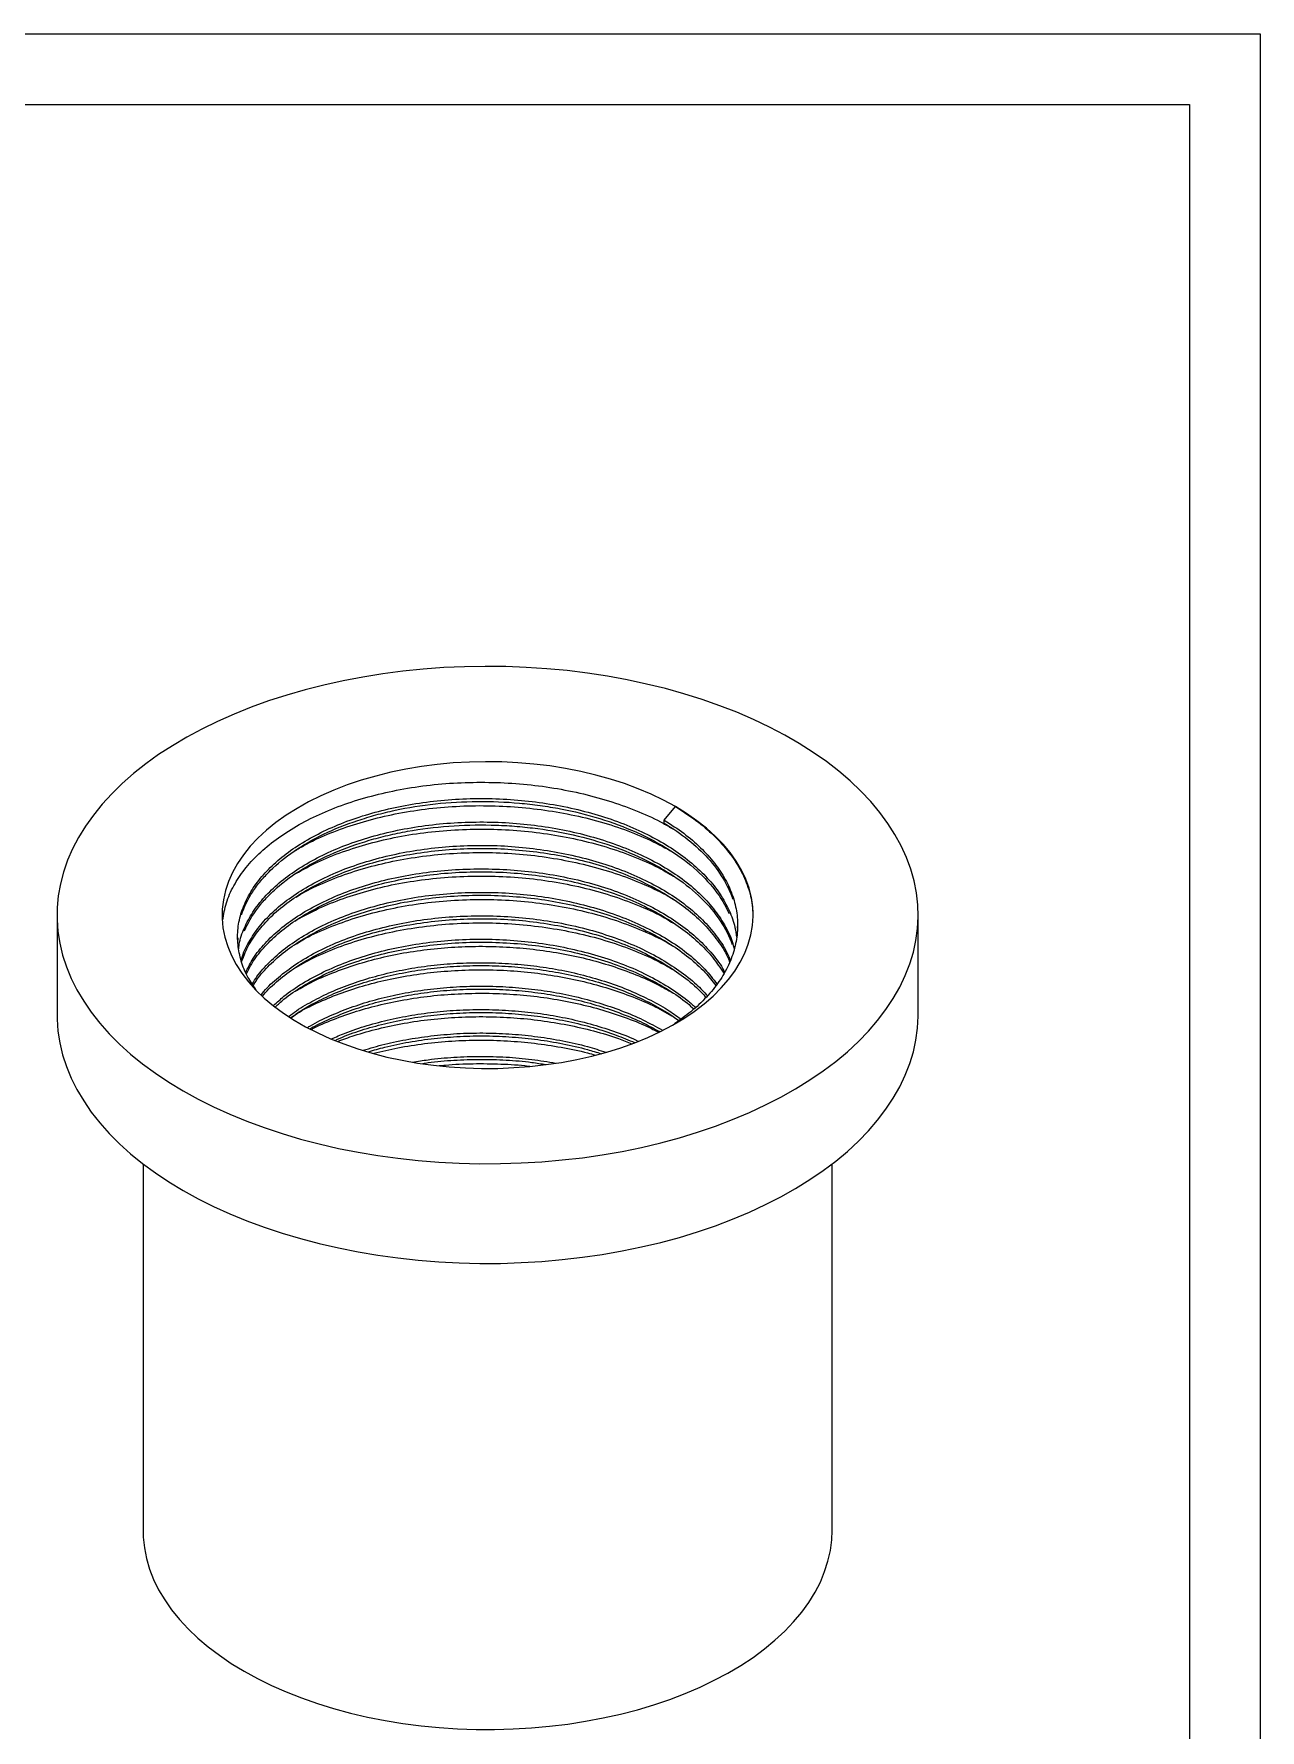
# Model space of a CAD drawing. Header units: millimetres. Extents: x 973 to 3687, y 501 to 2411.
# Drawn here: x 2833 to 3687, y 1229 to 2411 of the extents above; entities that cross this region are included whole.
import ezdxf

# ---------------------------------------------------------------- set-up
doc = ezdxf.new("R2010")
doc.units = ezdxf.units.MM
doc.linetypes.add('SLD-Solid', pattern=[0])

msp = doc.modelspace()

# ---------------------------------------------------------------- linework, layer by layer
at = {"color": 3, "linetype": 'SLD-Solid', "lineweight": 0}
for p, q in [((3271.8, 1863), (3279.5, 1872.5)), ((3271.8, 1860.9), (3271.8, 1863)), ((2848.7, 1797), (2848.7, 1727.6)), ((3448.7, 1727.6), (3448.7, 1797)), ((3322.6, 1789.1), (3322.6, 1787.8)), ((2974.8, 1779.6), (2974.8, 1781)), ((2908.7, 1623.6), (2908.7, 1368.3)), ((3388.7, 1368.3), (3388.7, 1623.6))]:
    msp.add_line(p, q, dxfattribs=at)
at = {"color": 7, "linetype": 'SLD-Solid', "lineweight": 0}
for points in [[(972.7, 500.9), (972.7, 2410.7), (3686.9, 2410.7), (3686.9, 500.9)], [(1021.7, 550), (1021.7, 2361.6), (3637.8, 2361.6), (3637.8, 550)]]:
    msp.add_lwpolyline(points, close=True, dxfattribs=at)
at = {"color": 3, "linetype": 'SLD-Solid', "lineweight": 0, "flags": 128}
for points in [[(2936.5, 1674.5), (2947, 1668.8), (2957.8, 1663.3), (2969.2, 1658.2), (2980.9, 1653.4), (2993, 1648.9), (3005.5, 1644.8), (3018.3, 1641), (3031.4, 1637.6), (3044.8, 1634.5), (3058.4, 1631.8), (3072.2, 1629.5), (3086.2, 1627.6), (3100.3, 1626), (3114.6, 1624.9), (3128.9, 1624.2), (3143.3, 1623.8), (3157.7, 1623.9), (3172, 1624.3), (3186.4, 1625.1), (3200.6, 1626.4), (3214.7, 1628), (3228.6, 1630), (3242.4, 1632.4), (3256, 1635.2), (3269.3, 1638.4), (3282.3, 1641.9), (3295, 1645.8), (3307.4, 1650), (3319.4, 1654.6), (3331.1, 1659.5), (3342.3, 1664.7), (3353, 1670.2), (3363.3, 1676), (3373.1, 1682.1), (3382.4, 1688.4), (3391.2, 1695), (3399.4, 1701.8), (3407, 1708.9), (3414, 1716.1), (3420.4, 1723.6), (3426.2, 1731.2), (3431.3, 1738.9), (3435.8, 1746.8), (3439.7, 1754.8), (3442.8, 1762.9), (3445.3, 1771.1), (3447.1, 1779.3), (3448.2, 1787.6), (3448.7, 1795.9), (3448.4, 1804.2), (3447.5, 1812.5), (3445.8, 1820.8), (3443.5, 1829), (3440.5, 1837.1), (3436.8, 1845.1), (3432.5, 1853), (3427.5, 1860.8), (3421.9, 1868.5), (3415.7, 1876), (3408.8, 1883.3), (3401.3, 1890.4), (3393.3, 1897.2), (3384.7, 1903.9), (3375.5, 1910.3), (3365.8, 1916.5), (3355.7, 1922.3), (3345, 1927.9), (3333.9, 1933.2), (3322.4, 1938.2), (3310.5, 1942.8), (3298.2, 1947.1), (3285.5, 1951.1), (3272.6, 1954.7), (3259.3, 1957.9), (3245.8, 1960.8), (3232.1, 1963.3), (3218.2, 1965.4), (3204.1, 1967.2), (3189.9, 1968.5), (3175.6, 1969.4), (3161.3, 1970), (3146.9, 1970.1), (3132.5, 1969.9), (3118.2, 1969.3), (3103.9, 1968.2), (3089.7, 1966.8), (3075.7, 1964.9), (3061.8, 1962.7), (3048.1, 1960.1), (3034.7, 1957.2), (3021.5, 1953.8), (3008.7, 1950.1), (2996.1, 1946.1), (2983.9, 1941.7), (2972.1, 1937), (2960.6, 1931.9), (2949.6, 1926.5), (2939.1, 1920.9), (2929.1, 1914.9), (2919.5, 1908.7), (2910.5, 1902.3), (2902, 1895.5), (2894.1, 1888.6), (2886.8, 1881.4), (2880.1, 1874.1), (2874, 1866.6), (2868.5, 1858.9), (2863.7, 1851.1), (2859.5, 1843.1), (2856, 1835.1), (2853.2, 1826.9), (2851.1, 1818.7), (2849.6, 1810.4), (2848.8, 1802.2), (2848.7, 1793.8), (2849.3, 1785.5), (2850.6, 1777.3), (2852.6, 1769.1), (2855.3, 1760.9), (2858.6, 1752.8), (2862.6, 1744.8), (2867.3, 1737), (2872.6, 1729.3), (2878.5, 1721.7), (2885.1, 1714.3), (2892.2, 1707.1), (2900, 1700.1), (2908.3, 1693.3), (2917.2, 1686.8), (2926.6, 1680.5), (2936.5, 1674.5)], [(3279.5, 1872.5), (3271.3, 1876.9), (3262.6, 1881.1), (3253.5, 1885), (3244, 1888.5), (3234.2, 1891.7), (3224, 1894.5), (3213.6, 1897), (3202.9, 1899.1), (3192, 1900.8), (3181, 1902.1), (3169.8, 1903.1), (3158.6, 1903.6), (3147.3, 1903.8), (3136, 1903.5), (3124.8, 1902.9), (3113.6, 1901.8), (3102.6, 1900.4), (3091.8, 1898.6), (3081.2, 1896.4), (3070.8, 1893.8), (3060.7, 1890.9), (3050.9, 1887.6), (3041.5, 1884), (3032.5, 1880.1), (3024, 1875.9), (3015.9, 1871.3), (3008.3, 1866.5), (3001.2, 1861.4), (2994.7, 1856.1), (2988.7, 1850.6), (2983.3, 1844.9), (2978.6, 1839), (2974.5, 1832.9), (2971, 1826.7), (2968.2, 1820.4), (2966, 1814), (2964.6, 1807.5), (2963.8, 1801), (2963.7, 1794.5), (2964.3, 1788), (2965.6, 1781.5), (2967.6, 1775.1), (2970.2, 1768.8), (2973.5, 1762.6), (2977.5, 1756.5), (2982.1, 1750.5), (2987.3, 1744.7), (2993.1, 1739.2), (2999.5, 1733.8), (3006.5, 1728.7), (3013.9, 1723.8), (3021.9, 1719.2), (3030.4, 1714.9), (3039.3, 1710.8), (3048.6, 1707.2), (3058.2, 1703.8), (3068.2, 1700.8), (3078.5, 1698.1), (3089.1, 1695.9), (3099.9, 1693.9), (3110.9, 1692.4), (3122, 1691.3), (3133.2, 1690.5), (3144.4, 1690.2), (3155.7, 1690.2), (3167, 1690.7), (3178.2, 1691.5), (3189.3, 1692.8), (3200.2, 1694.4), (3210.9, 1696.4), (3221.4, 1698.8), (3231.7, 1701.5), (3241.6, 1704.6), (3251.2, 1708.1), (3260.4, 1711.8), (3269.2, 1715.9), (3277.5, 1720.3), (3285.3, 1725), (3292.7, 1729.9), (3299.5, 1735.1), (3305.8, 1740.5), (3311.4, 1746.2), (3316.5, 1752), (3320.9, 1758), (3324.7, 1764.1), (3327.9, 1770.4), (3330.3, 1776.7), (3332.1, 1783.2), (3333.2, 1789.6), (3333.7, 1796.1), (3333.4, 1802.7), (3332.5, 1809.2), (3330.8, 1815.6), (3328.5, 1822), (3325.6, 1828.3), (3321.9, 1834.4), (3317.6, 1840.5), (3312.7, 1846.3), (3307.2, 1852), (3301.1, 1857.5), (3294.4, 1862.7), (3287.2, 1867.7), (3279.5, 1872.5)], [(2848.7, 1727.6), (2848.7, 1724.4), (2849.3, 1716.1), (2850.6, 1707.9), (2852.6, 1699.6), (2855.3, 1691.5), (2858.6, 1683.4), (2862.6, 1675.4), (2867.3, 1667.6), (2872.6, 1659.8), (2878.5, 1652.3), (2885.1, 1644.9), (2892.2, 1637.7), (2900, 1630.7), (2908.3, 1623.9), (2917.2, 1617.4), (2926.6, 1611.1), (2936.5, 1605.1)], [(2936.5, 1605.1), (2947, 1599.4), (2957.8, 1593.9), (2969.2, 1588.8), (2980.9, 1584), (2993, 1579.5), (3005.5, 1575.4), (3018.3, 1571.6), (3031.4, 1568.2), (3044.8, 1565.1), (3058.4, 1562.4), (3072.2, 1560.1), (3086.2, 1558.2), (3100.3, 1556.6), (3114.6, 1555.5), (3128.9, 1554.7), (3143.3, 1554.4), (3157.7, 1554.4), (3172, 1554.9), (3186.4, 1555.7), (3200.6, 1557), (3214.7, 1558.6), (3228.6, 1560.6), (3242.4, 1563), (3256, 1565.8), (3269.3, 1569), (3282.3, 1572.5), (3295, 1576.4), (3307.4, 1580.6), (3319.4, 1585.2), (3331.1, 1590.1), (3342.3, 1595.3), (3353, 1600.8), (3363.3, 1606.6), (3373.1, 1612.7), (3382.4, 1619), (3391.2, 1625.6), (3399.4, 1632.4), (3407, 1639.5), (3414, 1646.7), (3420.4, 1654.2), (3426.2, 1661.8), (3431.3, 1669.5), (3435.8, 1677.4), (3439.7, 1685.4), (3442.8, 1693.5), (3445.3, 1701.7), (3447.1, 1709.9), (3448.2, 1718.2), (3448.7, 1726.5), (3448.7, 1727.6)], [(2908.7, 1368.3), (2908.8, 1363.6), (2909.6, 1356.2), (2911.1, 1348.8), (2913.2, 1341.5), (2916, 1334.2), (2919.5, 1327.1), (2923.7, 1320), (2928.5, 1313.1), (2934, 1306.4), (2940, 1299.8), (2946.7, 1293.4), (2954, 1287.3), (2961.8, 1281.4), (2970.1, 1275.7), (2979, 1270.3)], [(2979, 1270.3), (2988.3, 1265.2), (2998.1, 1260.4), (3008.4, 1255.9), (3019.1, 1251.7), (3030.1, 1247.8), (3041.4, 1244.3), (3053.1, 1241.2), (3065.1, 1238.4), (3077.3, 1236), (3089.7, 1234), (3102.3, 1232.3), (3115, 1231.1), (3127.8, 1230.3), (3140.6, 1229.8), (3153.5, 1229.8), (3166.4, 1230.1), (3179.2, 1230.9), (3191.9, 1232), (3204.6, 1233.5), (3217, 1235.5), (3229.3, 1237.8), (3241.3, 1240.5), (3253, 1243.5), (3264.5, 1246.9), (3275.6, 1250.7), (3286.3, 1254.8), (3296.7, 1259.2), (3306.6, 1264), (3316.1, 1269), (3325.1, 1274.3), (3333.6, 1279.9), (3341.5, 1285.8), (3348.9, 1291.9), (3355.7, 1298.2), (3361.9, 1304.7), (3367.5, 1311.4), (3372.5, 1318.3), (3376.8, 1325.3), (3380.5, 1332.4), (3383.5, 1339.7), (3385.8, 1347), (3387.5, 1354.4), (3388.4, 1361.8), (3388.7, 1368.3)]]:
    msp.add_lwpolyline(points, dxfattribs=at)
at = {"color": 3, "linetype": 'SLD-Solid', "lineweight": 0}
for points, knots in [([(2964.1, 1793.4), (2964.8, 1797.4), (2966.2, 1805.6), (2971.5, 1817.4), (2979, 1828.9), (2988.9, 1839.7), (3001, 1849.8), (3015.2, 1859), (3031.2, 1867.3), (3048.8, 1874.3), (3067.7, 1880.1), (3087.7, 1884.6), (3108.7, 1887.8), (3130.3, 1889.4), (3152.1, 1889.6), (3173.7, 1888.4), (3194.9, 1885.7), (3215.6, 1881.5), (3235.5, 1876), (3254.1, 1869.1), (3268.4, 1862.6), (3275.8, 1858.1), (3278.1, 1856.7)], [0, 0, 0, 0, 0.051046, 0.102766, 0.154058, 0.204832, 0.256148, 0.307878, 0.359665, 0.411148, 0.462007, 0.513093, 0.564717, 0.616525, 0.668157, 0.719259, 0.770106, 0.821579, 0.873363, 0.925098, 0.976427, 1, 1, 1, 1]), ([(2987.3, 1745.2), (2985.3, 1748), (2980.9, 1754.4), (2976.7, 1764.9), (2974.4, 1776.3), (2974.4, 1787.8), (2976.9, 1799.3), (2981.8, 1810.5), (2988.9, 1821.2), (2998.2, 1831.4), (3009.6, 1840.9), (3023, 1849.6), (3038.1, 1857.3), (3054.7, 1864), (3072.5, 1869.4), (3091.3, 1873.6), (3111, 1876.5), (3131.4, 1878.1), (3151.9, 1878.3), (3172.2, 1877.1), (3192.2, 1874.5), (3211.7, 1870.6), (3230.4, 1865.4), (3248, 1858.9), (3264.1, 1851.3), (3278.5, 1842.7), (3291.3, 1833.2), (3302.1, 1822.8), (3310.9, 1811.8), (3317.2, 1800.2), (3321, 1790.1), (3321.8, 1783.9), (3322, 1781.6)], [0, 0, 0, 0, 0.027287, 0.06113, 0.094856, 0.128995, 0.163325, 0.197607, 0.231606, 0.265261, 0.299276, 0.333565, 0.367892, 0.402018, 0.43573, 0.469592, 0.503811, 0.538152, 0.572376, 0.606249, 0.639953, 0.674072, 0.708397, 0.74269, 0.776713, 0.810369, 0.844359, 0.878638, 0.912969, 0.947115, 0.98085, 1, 1, 1, 1]), ([(2977.3, 1797.2), (2979.1, 1802.6), (2981.7, 1808), (2986.7, 1815.7), (2988.6, 1818.3), (2992.7, 1823.2), (2994.9, 1825.6), (3002.1, 1832.7), (3007.6, 1837.2), (3020.1, 1845.7), (3027, 1849.7), (3041.9, 1856.9), (3049.9, 1860.1), (3062.4, 1864.2), (3066.6, 1865.5), (3075.2, 1867.9), (3079.7, 1869), (3093.2, 1871.9), (3102.7, 1873.4), (3122, 1875.5), (3131.8, 1876), (3151.5, 1876.2), (3161.3, 1875.8), (3175.7, 1874.5), (3180.5, 1874), (3190, 1872.6), (3194.7, 1871.9), (3208.8, 1869.2), (3218, 1866.9), (3235.6, 1861.5), (3244.1, 1858.3), (3255.9, 1853.1), (3259.7, 1851.2), (3267, 1847.4), (3270.5, 1845.4), (3280.6, 1839.2), (3286.8, 1834.7), (3297.9, 1825), (3302.8, 1819.9), (3311.1, 1809.2), (3314.4, 1803.7), (3316.9, 1798.1)], [0, 0, 0, 0, 0.0625, 0.0625, 0.09375, 0.09375, 0.125, 0.125, 0.1875, 0.1875, 0.25, 0.25, 0.3125, 0.3125, 0.34375, 0.34375, 0.375, 0.375, 0.4375, 0.4375, 0.5, 0.5, 0.5625, 0.5625, 0.59375, 0.59375, 0.625, 0.625, 0.6875, 0.6875, 0.75, 0.75, 0.78125, 0.78125, 0.8125, 0.8125, 0.875, 0.875, 0.9375, 0.9375, 1, 1, 1, 1]), ([(3014.9, 1842), (3017.4, 1843.5), (3024.9, 1848), (3039.2, 1854.3), (3057.3, 1860.8), (3076.7, 1866), (3097.2, 1869.9), (3118.5, 1872.4), (3140.3, 1873.4), (3162, 1872.9), (3183.4, 1871), (3204.4, 1867.6), (3224.8, 1862.9), (3244.2, 1856.7), (3262.2, 1849.3), (3272.9, 1843.5), (3278.2, 1840.6)], [0, 0, 0, 0, 0.037946, 0.1124, 0.186186, 0.259333, 0.33333, 0.407872, 0.482441, 0.55652, 0.62971, 0.703394, 0.7778, 0.852419, 0.92673, 1, 1, 1, 1]), ([(3279.5, 1872.5), (3284.4, 1869.4), (3294.3, 1863.1), (3306.6, 1852.4), (3317, 1841), (3325, 1828.9), (3330.4, 1816.5), (3333.4, 1805.1), (3333.4, 1797.9), (3333.4, 1794.9)], [0, 0, 0, 0, 0.148155, 0.298038, 0.44863, 0.598883, 0.747763, 0.895411, 1, 1, 1, 1]), ([(2975.3, 1773.4), (2975.4, 1774.5), (2975.8, 1779.4), (2979, 1788.1), (2984.8, 1799.1), (2992.9, 1809.6), (3003.2, 1819.5), (3015.5, 1828.6), (3029.7, 1836.9), (3045.5, 1844.2), (3062.7, 1850.3), (3081, 1855.2), (3100.2, 1858.8), (3120.3, 1861.1), (3140.7, 1862), (3161.2, 1861.6), (3181.4, 1859.7), (3201.2, 1856.6), (3220.4, 1852), (3238.6, 1846.2), (3255.5, 1839.2), (3270.9, 1831.2), (3284.6, 1822.2), (3296.5, 1812.3), (3306.4, 1801.5), (3314, 1790.2), (3318.7, 1780.7), (3320.1, 1774.9), (3320.5, 1773.1)], [0, 0, 0, 0, 0.011571, 0.052309, 0.092862, 0.132954, 0.173019, 0.213557, 0.254293, 0.294943, 0.335229, 0.375166, 0.415567, 0.456265, 0.496979, 0.537425, 0.577385, 0.617615, 0.65824, 0.69898, 0.739553, 0.779681, 0.819712, 0.860229, 0.900961, 0.941625, 0.981941, 1, 1, 1, 1]), ([(2979.3, 1786), (2981.6, 1791.4), (2984.7, 1796.7), (2990.4, 1804.2), (2992.5, 1806.7), (2997, 1811.4), (2999.4, 1813.8), (3007.3, 1820.7), (3013.4, 1825.1), (3026.7, 1833.2), (3034, 1836.9), (3049.5, 1843.6), (3057.7, 1846.5), (3070.5, 1850.3), (3074.8, 1851.4), (3083.7, 1853.5), (3088.3, 1854.5), (3102.2, 1857), (3111.9, 1858.2), (3131.4, 1859.7), (3141.3, 1859.9), (3156, 1859.6), (3160.8, 1859.4), (3170.5, 1858.7), (3175.3, 1858.2), (3189.5, 1856.5), (3199, 1854.9), (3217.5, 1850.7), (3226.5, 1848.1), (3243.7, 1842.2), (3251.8, 1838.8), (3263.1, 1833.2), (3266.7, 1831.3), (3273.6, 1827.2), (3277, 1825.1), (3286.5, 1818.6), (3292.4, 1813.8), (3302.6, 1803.8), (3307, 1798.5), (3314.3, 1787.6), (3317.1, 1782), (3319.1, 1776.4)], [0, 0, 0, 0, 0.0625, 0.0625, 0.09375, 0.09375, 0.125, 0.125, 0.1875, 0.1875, 0.25, 0.25, 0.3125, 0.3125, 0.34375, 0.34375, 0.375, 0.375, 0.4375, 0.4375, 0.5, 0.5, 0.53125, 0.53125, 0.5625, 0.5625, 0.625, 0.625, 0.6875, 0.6875, 0.75, 0.75, 0.78125, 0.78125, 0.8125, 0.8125, 0.875, 0.875, 0.9375, 0.9375, 1, 1, 1, 1]), ([(3015.1, 1825.9), (3020, 1828.6), (3030, 1834.2), (3047.3, 1841.1), (3066.1, 1847), (3086, 1851.7), (3106.9, 1854.9), (3128.4, 1856.7), (3150.2, 1857), (3171.8, 1855.9), (3193.1, 1853.3), (3213.9, 1849.3), (3233.8, 1843.9), (3252.6, 1837.1), (3267.4, 1830.5), (3275.3, 1825.7), (3278.1, 1824.1)], [0, 0, 0, 0, 0.070455, 0.144738, 0.218133, 0.291698, 0.36608, 0.440771, 0.515252, 0.589012, 0.662271, 0.73642, 0.811061, 0.885676, 0.959749, 1, 1, 1, 1]), ([(3271.8, 1863), (3276.5, 1860), (3285.7, 1854.1), (3297.4, 1844), (3307.1, 1833.2), (3314.6, 1821.9), (3319.8, 1810.2), (3322.7, 1798.3), (3323.1, 1786.2), (3321.2, 1774), (3316.9, 1762.1), (3310.3, 1750.6), (3301.4, 1739.7), (3291.1, 1729.9), (3282.8, 1724), (3279, 1721.3)], [0, 0, 0, 0, 0.077042, 0.154983, 0.233292, 0.311425, 0.388844, 0.465622, 0.543303, 0.621544, 0.699802, 0.777534, 0.854338, 0.931695, 1, 1, 1, 1]), ([(3271.8, 1860.9), (3277.8, 1857.4), (3283.3, 1853.5), (3293.5, 1845.4), (3298.1, 1841.1), (3306.2, 1832.1), (3309.7, 1827.4), (3315.5, 1817.8), (3317.8, 1813), (3319.4, 1808.1)], [0, 0, 0, 0, 0.25, 0.25, 0.5, 0.5, 0.75, 0.75, 1, 1, 1, 1]), ([(2977, 1765.3), (2977, 1765.4), (2977.8, 1769.3), (2981.5, 1776.9), (2988.2, 1787.7), (2997.4, 1797.9), (3008.6, 1807.4), (3021.8, 1816.2), (3036.8, 1824.1), (3053.2, 1830.8), (3070.9, 1836.3), (3089.7, 1840.7), (3109.3, 1843.7), (3129.6, 1845.4), (3150.1, 1845.7), (3170.5, 1844.6), (3190.5, 1842.1), (3210, 1838.3), (3228.9, 1833.2), (3246.5, 1826.8), (3262.8, 1819.3), (3277.4, 1810.9), (3290.3, 1801.4), (3301.3, 1791.1), (3310.1, 1780.1), (3315.5, 1771.4), (3317.3, 1766.4), (3317.6, 1765.3)], [0, 0, 0, 0, 0.000933, 0.044148, 0.08703, 0.12944, 0.172257, 0.215446, 0.258707, 0.301741, 0.34426, 0.386877, 0.429968, 0.473238, 0.516386, 0.559116, 0.601556, 0.644512, 0.687753, 0.730979, 0.77389, 0.816308, 0.859093, 0.902267, 0.945532, 0.988589, 1, 1, 1, 1]), ([(2977.3, 1764.3), (2978.6, 1767.8), (2981.3, 1775.1), (2988.3, 1785.6), (2997.4, 1795.9), (3008.6, 1805.4), (3021.8, 1814.2), (3036.8, 1822), (3053.2, 1828.7), (3070.9, 1834.3), (3089.7, 1838.6), (3109.3, 1841.6), (3129.6, 1843.3), (3150.1, 1843.6), (3170.5, 1842.5), (3190.5, 1840.1), (3210, 1836.3), (3228.9, 1831.2), (3246.5, 1824.8), (3262.8, 1817.3), (3277.4, 1808.8), (3290.3, 1799.4), (3301.3, 1789.1), (3310.1, 1778), (3315.4, 1769.7), (3317, 1765), (3317.3, 1764.3)], [0, 0, 0, 0, 0.040712, 0.083915, 0.126643, 0.169781, 0.213293, 0.256879, 0.300234, 0.343072, 0.386009, 0.429422, 0.473016, 0.516488, 0.559539, 0.602297, 0.645574, 0.689139, 0.732689, 0.775922, 0.818657, 0.861762, 0.90526, 0.948849, 0.992229, 1, 1, 1, 1]), ([(3015.2, 1809.5), (3017.2, 1810.7), (3024.1, 1814.9), (3037.7, 1821), (3055.7, 1827.7), (3075.1, 1833), (3095.4, 1837), (3116.7, 1839.6), (3138.4, 1840.7), (3160.1, 1840.4), (3181.6, 1838.6), (3202.7, 1835.3), (3223.1, 1830.6), (3242.6, 1824.6), (3260.6, 1817.2), (3272.4, 1811.6), (3277.7, 1808.2), (3278.1, 1807.9)], [0, 0, 0, 0, 0.030114, 0.104704, 0.178667, 0.251901, 0.32593, 0.400548, 0.475238, 0.549481, 0.622823, 0.696524, 0.770992, 0.845716, 0.920176, 0.993863, 1, 1, 1, 1]), ([(2980.3, 1757.2), (2981.6, 1760), (2984.7, 1766.4), (2992.2, 1776.1), (3002.2, 1786), (3014.4, 1795.2), (3028.4, 1803.6), (3044.1, 1810.9), (3061.2, 1817.1), (3079.4, 1822.1), (3098.5, 1825.9), (3118.6, 1828.3), (3139, 1829.3), (3159.5, 1829), (3179.7, 1827.3), (3199.5, 1824.2), (3218.8, 1819.8), (3237.1, 1814.1), (3254.1, 1807.2), (3269.7, 1799.2), (3283.5, 1790.3), (3295.6, 1780.5), (3305.5, 1769.8), (3311.5, 1762), (3313.5, 1757.7), (3313.7, 1757.3)], [0, 0, 0, 0, 0.034632, 0.080086, 0.125403, 0.171273, 0.217394, 0.263445, 0.309109, 0.354323, 0.400028, 0.446096, 0.492209, 0.538046, 0.583327, 0.628829, 0.674805, 0.720939, 0.76691, 0.812403, 0.85769, 0.903533, 0.949648, 0.995713, 1, 1, 1, 1]), ([(2980.8, 1756), (2982, 1758.5), (2984.9, 1764.7), (2992.2, 1774), (3002.2, 1784), (3014.4, 1793.2), (3028.4, 1801.6), (3044.1, 1808.9), (3061.2, 1815.1), (3079.4, 1820.1), (3098.5, 1823.8), (3118.6, 1826.3), (3139, 1827.3), (3159.5, 1827), (3179.7, 1825.2), (3199.5, 1822.2), (3218.8, 1817.8), (3237.1, 1812.1), (3254.2, 1805.2), (3269.6, 1797.2), (3283.5, 1788.3), (3295.5, 1778.4), (3305.7, 1767.8), (3310.7, 1760.2), (3313.2, 1756.4)], [0, 0, 0, 0, 0.031109, 0.076936, 0.122626, 0.168872, 0.215372, 0.261802, 0.307841, 0.353427, 0.399507, 0.445954, 0.492446, 0.53866, 0.584312, 0.630188, 0.676542, 0.723055, 0.769404, 0.815271, 0.86093, 0.90715, 0.953643, 1, 1, 1, 1]), ([(3014.3, 1792.8), (3019, 1795.4), (3028.8, 1800.9), (3045.8, 1807.9), (3064.4, 1813.9), (3084.3, 1818.7), (3105.1, 1822), (3126.6, 1823.9), (3148.4, 1824.4), (3170, 1823.4), (3191.3, 1820.9), (3212.1, 1817), (3232.2, 1811.7), (3251, 1805), (3266.5, 1798.3), (3274.9, 1793.3), (3278.1, 1791.4)], [0, 0, 0, 0, 0.0676199, 0.1416807, 0.2148898, 0.2880903, 0.3621463, 0.4365546, 0.5107975, 0.5843642, 0.657317, 0.7311261, 0.8054685, 0.8798293, 0.9536926, 1, 1, 1, 1]), ([(2984.8, 1749), (2985.8, 1750.7), (2988.9, 1756), (2996.6, 1764.4), (3007.5, 1774), (3020.6, 1782.9), (3035.4, 1790.8), (3051.8, 1797.6), (3069.4, 1803.2), (3088, 1807.7), (3107.6, 1810.8), (3127.9, 1812.6), (3148.4, 1813), (3168.8, 1812.1), (3188.8, 1809.7), (3208.4, 1806), (3227.3, 1801), (3245.1, 1794.7), (3261.4, 1787.3), (3276.2, 1779), (3289.2, 1769.6), (3300.3, 1759.6), (3305.8, 1752.5), (3308.5, 1749)], [0, 0, 0, 0, 0.023006, 0.071458, 0.120311, 0.169616, 0.219034, 0.26822, 0.316841, 0.365455, 0.414638, 0.464056, 0.513363, 0.562221, 0.610671, 0.65969, 0.709063, 0.758449, 0.807504, 0.855972, 0.904786, 0.954073, 1, 1, 1, 1]), ([(2985.5, 1748), (2986.3, 1749.3), (2989.2, 1754.3), (2996.6, 1762.3), (3007.5, 1772), (3020.6, 1780.8), (3035.4, 1788.7), (3051.8, 1795.6), (3069.4, 1801.2), (3088, 1805.6), (3107.6, 1808.8), (3127.9, 1810.6), (3148.4, 1811), (3168.8, 1810), (3188.8, 1807.7), (3208.4, 1804), (3227.3, 1799), (3245.1, 1792.7), (3261.4, 1785.3), (3276.2, 1776.9), (3289.2, 1767.5), (3300, 1757.9), (3305.3, 1751.1), (3307.7, 1748)], [0, 0, 0, 0, 0.01848, 0.067384, 0.116692, 0.166456, 0.216334, 0.265979, 0.315052, 0.36412, 0.413761, 0.463639, 0.513405, 0.562718, 0.61162, 0.661096, 0.710929, 0.760775, 0.810287, 0.859207, 0.908476, 0.958221, 1, 1, 1, 1]), ([(3015.5, 1777), (3017, 1777.9), (3023.3, 1781.9), (3036.2, 1787.7), (3054.1, 1794.5), (3073.4, 1799.9), (3093.7, 1804), (3114.9, 1806.7), (3136.5, 1808), (3158.3, 1807.8), (3179.8, 1806.1), (3200.9, 1803), (3221.4, 1798.4), (3241, 1792.5), (3259.1, 1785.2), (3271.5, 1779.4), (3277.3, 1775.7), (3278.1, 1775.2)], [0, 0, 0, 0, 0.022188, 0.096914, 0.171056, 0.244395, 0.318456, 0.39315, 0.467961, 0.542368, 0.615881, 0.689599, 0.764127, 0.838956, 0.913565, 0.987442, 1, 1, 1, 1]), ([(2990.9, 1741.3), (2991.2, 1741.7), (2994, 1745.6), (3001.4, 1752.5), (3013.2, 1761.8), (3027.2, 1770.3), (3042.7, 1777.7), (3059.7, 1784), (3077.8, 1789.1), (3096.9, 1792.9), (3116.8, 1795.5), (3137.3, 1796.6), (3157.7, 1796.4), (3178, 1794.8), (3197.9, 1791.9), (3217.2, 1787.6), (3235.6, 1782), (3252.8, 1775.2), (3268.4, 1767.3), (3282.3, 1758.4), (3293.7, 1749.6), (3299.4, 1743.4), (3301.8, 1740.7)], [0, 0, 0, 0, 0.005922, 0.058415, 0.111553, 0.165014, 0.218426, 0.27142, 0.32384, 0.376777, 0.430166, 0.483638, 0.536822, 0.589366, 0.642058, 0.695328, 0.748813, 0.802141, 0.854946, 0.907411, 0.960517, 1, 1, 1, 1]), ([(2991.8, 1740.4), (2991.8, 1740.4), (2994.3, 1743.9), (3001.5, 1750.5), (3013.2, 1759.8), (3027.2, 1768.2), (3042.7, 1775.7), (3059.7, 1782), (3077.8, 1787.1), (3096.9, 1790.9), (3116.8, 1793.4), (3137.3, 1794.6), (3157.7, 1794.4), (3178, 1792.8), (3197.9, 1789.8), (3217.2, 1785.5), (3235.6, 1779.9), (3252.8, 1773.1), (3268.4, 1765.3), (3282.3, 1756.4), (3293.3, 1747.8), (3298.7, 1742), (3300.9, 1739.7)], [0, 0, 0, 0, 0.000101, 0.053159, 0.106869, 0.160906, 0.214893, 0.268458, 0.321442, 0.37495, 0.428913, 0.482961, 0.536718, 0.589828, 0.643087, 0.696931, 0.750992, 0.804895, 0.858268, 0.911299, 0.964976, 1, 1, 1, 1]), ([(3013.9, 1759.8), (3018.2, 1762.3), (3027.7, 1767.7), (3044.3, 1774.7), (3062.8, 1780.8), (3082.5, 1785.6), (3103.3, 1789.1), (3124.7, 1791.2), (3146.5, 1791.8), (3168.2, 1790.9), (3189.5, 1788.5), (3210.4, 1784.8), (3230.5, 1779.6), (3249.5, 1773), (3265.5, 1766.1), (3274.4, 1760.9), (3278.1, 1758.8)], [0, 0, 0, 0, 0.063726, 0.137651, 0.210768, 0.283701, 0.357519, 0.431731, 0.505823, 0.579282, 0.652034, 0.72559, 0.799721, 0.873915, 0.947655, 1, 1, 1, 1]), ([(2999.6, 1734), (3002, 1736.2), (3007.8, 1741.6), (3019.4, 1749.5), (3034.1, 1757.5), (3050.3, 1764.4), (3067.8, 1770.1), (3086.4, 1774.7), (3105.9, 1777.9), (3126.1, 1779.9), (3146.6, 1780.4), (3167, 1779.5), (3187.1, 1777.3), (3206.8, 1773.7), (3225.7, 1768.8), (3243.6, 1762.7), (3260.1, 1755.4), (3274.9, 1747), (3286.1, 1739.4), (3291.6, 1734.3), (3293.4, 1732.6)], [0, 0, 0, 0, 0.038398, 0.096989, 0.155749, 0.214268, 0.272147, 0.329881, 0.388315, 0.447062, 0.505713, 0.563863, 0.621454, 0.679681, 0.738363, 0.797095, 0.855468, 0.913132, 0.971104, 1, 1, 1, 1]), ([(3000.8, 1733), (3002.8, 1734.8), (3008.2, 1739.9), (3019.4, 1747.4), (3034.1, 1755.4), (3050.3, 1762.4), (3067.8, 1768.1), (3086.4, 1772.6), (3105.9, 1775.9), (3126.1, 1777.8), (3146.6, 1778.3), (3167, 1777.5), (3187.1, 1775.3), (3206.8, 1771.7), (3225.7, 1766.8), (3243.6, 1760.6), (3260.1, 1753.3), (3274.9, 1745), (3285.7, 1737.7), (3290.9, 1732.9), (3292.3, 1731.6)], [0, 0, 0, 0, 0.032363, 0.091675, 0.151158, 0.210397, 0.268989, 0.327434, 0.386587, 0.446056, 0.505429, 0.564295, 0.622594, 0.681538, 0.740943, 0.800397, 0.859489, 0.917862, 0.976548, 1, 1, 1, 1]), ([(3015.6, 1744.4), (3017.2, 1745.4), (3023.1, 1749), (3034.9, 1754.5), (3050.7, 1760.6), (3067.7, 1765.8), (3085.5, 1769.9), (3104.2, 1772.9), (3123.3, 1774.7), (3142.6, 1775.4), (3161.7, 1774.9), (3180.5, 1773.3), (3199.2, 1770.6), (3217.6, 1766.7), (3235.3, 1761.7), (3252.1, 1755.6), (3266.4, 1749.3), (3274.4, 1744.6), (3277.8, 1742.7)], [0, 0, 0, 0, 0.024544, 0.090429, 0.157076, 0.222964, 0.289141, 0.355987, 0.423136, 0.48902, 0.55448, 0.619202, 0.684167, 0.75099, 0.818133, 0.885222, 0.951883, 1, 1, 1, 1]), ([(3010.2, 1726.4), (3012, 1727.8), (3017.3, 1731.8), (3027.8, 1737.8), (3041.5, 1744.5), (3056.4, 1750.2), (3072.4, 1755), (3089.2, 1758.9), (3106.8, 1761.7), (3124.8, 1763.4), (3142.9, 1764), (3160.9, 1763.5), (3178.7, 1762), (3196.2, 1759.5), (3213.5, 1755.8), (3230.3, 1751), (3246.1, 1745.3), (3260.7, 1738.6), (3273.3, 1731.8), (3280.3, 1726.8), (3283.4, 1724.6)], [0, 0, 0, 0, 0.02822, 0.08585, 0.143421, 0.201658, 0.259231, 0.317058, 0.375469, 0.434145, 0.491715, 0.548915, 0.60547, 0.662238, 0.720628, 0.779299, 0.837922, 0.896172, 0.953757, 1, 1, 1, 1]), ([(3011.7, 1725.5), (3013, 1726.4), (3017.8, 1730.1), (3027.8, 1735.8), (3041.5, 1742.4), (3056.4, 1748.2), (3072.4, 1753), (3089.2, 1756.8), (3106.8, 1759.6), (3124.8, 1761.4), (3142.9, 1762), (3160.9, 1761.5), (3178.7, 1760), (3196.2, 1757.4), (3213.5, 1753.8), (3230.3, 1749), (3246.1, 1743.3), (3260.7, 1736.6), (3272.7, 1730), (3279.3, 1725.4), (3281.9, 1723.5)], [0, 0, 0, 0, 0.020683, 0.079178, 0.137614, 0.196726, 0.255163, 0.313859, 0.373147, 0.432704, 0.491138, 0.549197, 0.606601, 0.664221, 0.723488, 0.78304, 0.842544, 0.901668, 0.960118, 1, 1, 1, 1]), ([(3011.5, 1725.6), (3013.5, 1726.9), (3019.7, 1730.9), (3031.7, 1736.7), (3047.1, 1743), (3063.5, 1748.3), (3080.9, 1752.6), (3099.3, 1755.9), (3118.4, 1758), (3137.9, 1759), (3157.4, 1758.8), (3176.5, 1757.4), (3195.3, 1754.9), (3213.5, 1751.3), (3231.2, 1746.6), (3248, 1740.9), (3263.5, 1734.4), (3272.6, 1729.3), (3276.9, 1726.9)], [0, 0, 0, 0, 0.0310184, 0.0959006, 0.1604403, 0.2242991, 0.2880562, 0.3537062, 0.4197485, 0.4858151, 0.5515374, 0.616558, 0.6803201, 0.7447979, 0.8096582, 0.8745525, 0.9402992, 1, 1, 1, 1]), ([(3023.2, 1718.6), (3023.9, 1719.1), (3028.6, 1722), (3038.6, 1726.8), (3053, 1732.7), (3068.5, 1737.6), (3084.9, 1741.7), (3102.2, 1744.7), (3120.2, 1746.7), (3138.5, 1747.6), (3156.9, 1747.4), (3174.9, 1746.1), (3192.5, 1743.8), (3209.7, 1740.4), (3226.3, 1735.9), (3242.2, 1730.5), (3257.1, 1724.2), (3266, 1719.2), (3270.5, 1716.8)], [0, 0, 0, 0, 0.011206, 0.077075, 0.142597, 0.207427, 0.272154, 0.338803, 0.40585, 0.472922, 0.539644, 0.605654, 0.670386, 0.735845, 0.801692, 0.867573, 0.93432, 1, 1, 1, 1]), ([(3025, 1717.7), (3025.1, 1717.8), (3029.2, 1720.3), (3038.6, 1724.7), (3053, 1730.6), (3068.5, 1735.6), (3084.9, 1739.6), (3102.2, 1742.7), (3120.2, 1744.7), (3138.5, 1745.6), (3156.9, 1745.4), (3174.9, 1744.1), (3192.5, 1741.7), (3209.7, 1738.3), (3226.3, 1733.9), (3242.2, 1728.4), (3256.4, 1722.4), (3264.7, 1717.9), (3268.6, 1715.8)], [0, 0, 0, 0, 0.001283, 0.068446, 0.135255, 0.201359, 0.267357, 0.335315, 0.403679, 0.472069, 0.540102, 0.607408, 0.673412, 0.740157, 0.807297, 0.874473, 0.942531, 1, 1, 1, 1]), ([(3025.9, 1717.3), (3026.5, 1717.7), (3031.9, 1720.6), (3043.1, 1725.1), (3059.3, 1730.8), (3076.6, 1735.3), (3094.8, 1738.8), (3113.6, 1741.3), (3132.9, 1742.5), (3152.2, 1742.6), (3171.4, 1741.6), (3190.3, 1739.4), (3208.9, 1736), (3226.9, 1731.6), (3244, 1726), (3257.8, 1720.6), (3265.2, 1716.7), (3267.8, 1715.4)], [0, 0, 0, 0, 0.010884, 0.084242, 0.156919, 0.229101, 0.302088, 0.375605, 0.449252, 0.522622, 0.595319, 0.667492, 0.740462, 0.813972, 0.88762, 0.961001, 1, 1, 1, 1]), ([(3039.9, 1710.7), (3043, 1712.1), (3050.9, 1715.6), (3064.6, 1720.1), (3080.8, 1724.4), (3097.9, 1727.7), (3115.7, 1730), (3133.8, 1731.2), (3152, 1731.2), (3170.1, 1730.2), (3187.9, 1728.2), (3205.3, 1725), (3222.3, 1720.8), (3238.4, 1715.5), (3248.8, 1711.6), (3253.5, 1709.2), (3253.5, 1709.2)], [0, 0, 0, 0, 0.052252, 0.130762, 0.208738, 0.287583, 0.367001, 0.446558, 0.525817, 0.604349, 0.682316, 0.761142, 0.840552, 0.920111, 0.999382, 1, 1, 1, 1]), ([(3042.4, 1709.7), (3044.7, 1710.8), (3051.7, 1713.9), (3064.6, 1718.1), (3080.8, 1722.4), (3097.9, 1725.7), (3115.7, 1728), (3133.8, 1729.1), (3152, 1729.2), (3170.1, 1728.2), (3187.9, 1726.1), (3205.3, 1723), (3222.3, 1718.7), (3237.7, 1713.8), (3246.9, 1709.9), (3251.1, 1708.2)], [0, 0, 0, 0, 0.039521, 0.12019, 0.20031, 0.281323, 0.362925, 0.444671, 0.526109, 0.6068, 0.686911, 0.767905, 0.849499, 0.931246, 1, 1, 1, 1]), ([(3044.4, 1709), (3048.1, 1710.4), (3057.1, 1713.7), (3072.5, 1718), (3090.4, 1721.8), (3109.1, 1724.5), (3128.3, 1726), (3147.7, 1726.4), (3166.9, 1725.6), (3185.9, 1723.7), (3204.5, 1720.6), (3222.7, 1716.4), (3237.7, 1712), (3246.1, 1708.6), (3249.2, 1707.4)], [0, 0, 0, 0, 0.061859, 0.149541, 0.238024, 0.327264, 0.416776, 0.506068, 0.594653, 0.682339, 0.770798, 0.860026, 0.949537, 1, 1, 1, 1]), ([(3062, 1702.8), (3067, 1704.3), (3077.2, 1707.3), (3093.8, 1710.7), (3111.4, 1713.2), (3129.5, 1714.7), (3147.7, 1715), (3165.8, 1714.2), (3183.7, 1712.4), (3201.2, 1709.5), (3217.2, 1705.9), (3226.8, 1702.8), (3231.1, 1701.5)], [0, 0, 0, 0, 0.095528, 0.198026, 0.3014, 0.40509, 0.508525, 0.611141, 0.712715, 0.815185, 0.918545, 1, 1, 1, 1]), ([(3065.6, 1701.8), (3069.4, 1702.9), (3078.5, 1705.5), (3093.9, 1708.7), (3111.4, 1711.2), (3129.5, 1712.6), (3147.7, 1713), (3165.8, 1712.2), (3183.7, 1710.4), (3201.2, 1707.5), (3216.1, 1704.1), (3224.6, 1701.4), (3227.8, 1700.4)], [0, 0, 0, 0, 0.076128, 0.183295, 0.291379, 0.399793, 0.507939, 0.615231, 0.721431, 0.82857, 0.936639, 1, 1, 1, 1]), ([(3069.4, 1700.7), (3074.9, 1702), (3086.4, 1704.8), (3104.7, 1707.6), (3123.8, 1709.4), (3143.1, 1710.1), (3162.4, 1709.5), (3181.5, 1707.9), (3200.1, 1705), (3214.3, 1702.2), (3221.9, 1700), (3223.6, 1699.5)], [0, 0, 0, 0, 0.114324, 0.235954, 0.358114, 0.480131, 0.601338, 0.721172, 0.841583, 0.963192, 1, 1, 1, 1]), ([(3096.4, 1694.5), (3100, 1695.1), (3109.5, 1696.7), (3125.2, 1698.1), (3143.4, 1698.7), (3161.6, 1698.2), (3179.3, 1696.7), (3190.6, 1694.8), (3196.1, 1693.9)], [0, 0, 0, 0, 0.111955, 0.292935, 0.473703, 0.65327, 0.830803, 1, 1, 1, 1]), ([(3103.5, 1693.6), (3104.7, 1693.8), (3111.8, 1694.9), (3125.2, 1696), (3143.4, 1696.7), (3161.6, 1696.1), (3177, 1694.9), (3186.1, 1693.4), (3189.4, 1692.9)], [0, 0, 0, 0, 0.046032, 0.256625, 0.466971, 0.675922, 0.882504, 1, 1, 1, 1]), ([(3114.9, 1692.1), (3116.3, 1692.2), (3124.1, 1693.1), (3138.6, 1693.6), (3157.9, 1693.4), (3171.1, 1692.6), (3177.7, 1691.7), (3178.1, 1691.7)], [0, 0, 0, 0, 0.07133, 0.377075, 0.681181, 0.982022, 1, 1, 1, 1])]:
    msp.add_open_spline(points, degree=3, knots=knots, dxfattribs=at)

doc.saveas('drawing.dxf')
